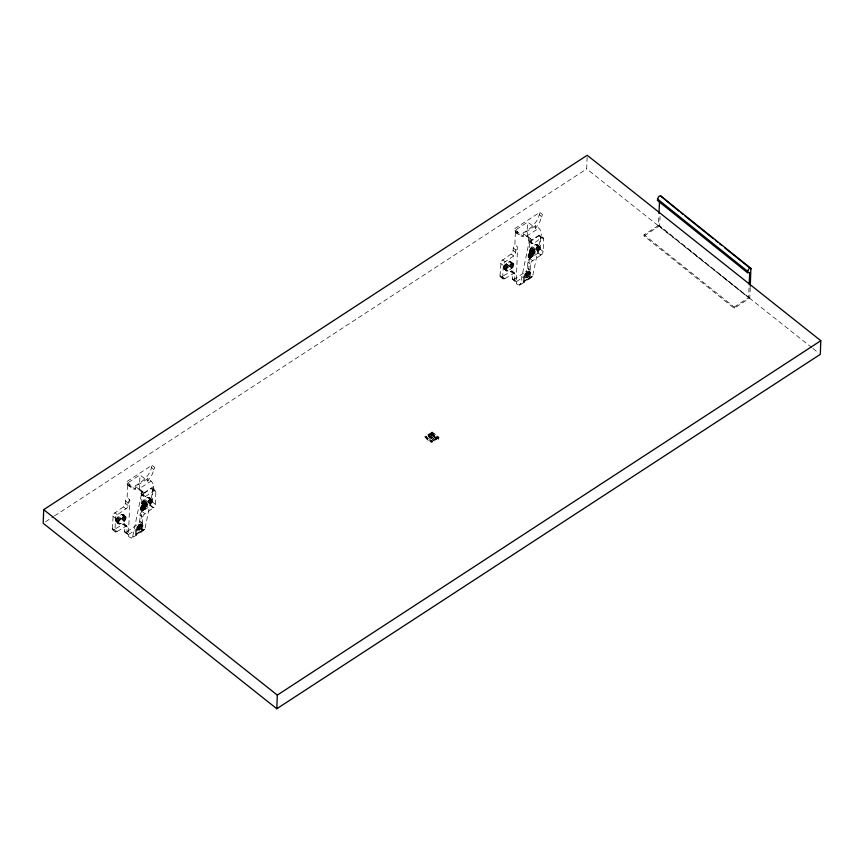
<?xml version="1.0" encoding="UTF-8"?>
<svg xmlns="http://www.w3.org/2000/svg" width="864" height="864" viewBox="0 0 864 864"><rect width="100%" height="100%" fill="white"/><g stroke="black" fill="none" stroke-linecap="round" stroke-linejoin="round"><path stroke-width="0.65" stroke-dasharray="4.32 3.24" d="M112.234 528.649L113.324 514.112L123.919 506.444L125.118 504.641L125.593 500.245L127.127 497.686L127.667 482.976L139.979 474.908L147.798 481.118L152.204 474.455L154.667 467.348L151.999 465.232L126.554 481.766L128.218 485.482L133.186 489.024L135.486 489.186L135.583 486.529L147.895 478.516L151.092 481.054A5.076 2.462 56.9 0 1 153.684 486.475L144.752 529.729L131.533 538.326L128.639 536.533L128.52 534.568L124.621 532.062L124.124 523.692L113.584 529.88L112.277 529.178L112.234 528.649L116.5 531.878L126.792 525.809L127.116 533.758L128.531 534.406L129.794 499.802L127.127 497.686M129.794 499.802L128.477 501.703L127.051 508.032L117.374 514.685L115.668 516.888L114.901 530.766L115.409 531.986L116.5 531.878M155.347 490.558C151.621 490.126 142.247 502.427 143.554 492.966C136.361 486.929 142.16 489.694 141.307 494.532C145.994 494.089 152.636 483.354 155.855 491.778L155.39 504.36L154.364 506.93L153.641 507.665L150.973 505.548L141.512 511.78L140.098 514.264L139.698 521.694L138.748 523.649L125.852 532.451M139.439 489.661L139.979 474.908M140.778 526.316L141.858 526.824L141.35 528.433L138.24 530.82L138.424 528.649L142.15 524.48L143.294 515.041L153.641 507.665M147.798 481.118L147.895 478.516M153.144 507.978L150.476 505.861L152.723 502.243L152.68 488.441M432.011 432.022L439.106 437.638L432.572 432.605L431.449 432.562L432.14 432.108M500.008 275.789L501.088 261.252L511.682 253.595L512.892 251.78L513.367 247.396L514.901 244.825L515.441 230.126L527.742 222.048L535.561 228.258L539.978 221.594L542.43 214.488L539.762 212.371L514.328 228.906L515.992 232.621L520.949 236.164L523.26 236.336L523.357 233.68L535.658 225.655L538.855 228.193A5.076 2.462 56.9 0 1 541.447 233.626L532.516 276.869L519.307 285.466L516.413 283.673L516.283 281.707L512.384 279.202L511.888 270.842L501.347 277.031L500.051 276.329L500.008 275.789L504.014 279.148L514.555 272.959L514.879 280.908L516.294 281.556L517.558 246.942L514.901 244.825M502.675 277.906L503.431 264.038L505.138 261.824L514.825 255.182L516.24 248.843L517.558 246.942M532.516 276.869L531.922 276.491L531.608 277.441L529.837 276.782L528.714 275.648L528.595 273.683L525.928 271.566L527.461 268.844L527.861 261.403L529.286 258.93L538.736 252.688L541.404 254.804L542.128 254.081L543.164 251.5L543.618 238.928C540.41 230.494 533.768 241.24 529.07 241.682C529.934 236.844 524.135 234.079 531.328 240.106C530.01 249.577 539.384 237.276 543.121 237.697M527.202 236.801L527.742 222.048M525.928 271.415L528.714 273.434L530.129 270.961L530.528 263.52L531.479 261.576L541.404 254.804M535.561 228.258L535.658 225.655M540.907 255.128L538.24 253.012L540.497 249.383L540.454 235.58M811.847 347.63L586.699 168.89L587.196 155.261M750.233 287.507L749.758 298.102L734.184 308.254L644.058 235.948L644.112 234.803L658.444 225.461L658.919 214.823M749.758 298.102L659.632 225.785L660.053 216.518M734.184 308.254L734.227 307.109L644.112 234.803M734.227 307.109L748.559 297.767L749.045 287.129M135.454 535.075C135.151 530.971 136.685 524.545 141.631 524.059L142.106 525.668L140.303 531.9L131.846 537.376L131.533 538.326M136.49 535.118C135.94 531.166 137.981 525.301 142.506 524.891L142.97 526.489L141.34 531.943L140.465 531.122L135.616 534.287L136.49 535.118L135.616 534.287M140.195 509.047L142.322 504.587L144.72 502.718L146.308 502.934C146.718 505.969 143.824 509.749 140.724 509.911L140.195 509.047L141.599 510.743C144.698 510.581 147.593 506.801 147.182 503.755L145.951 502.61M141.07 509.879L143.197 505.418L145.595 503.55L147.182 503.755M523.217 282.215C522.914 278.111 524.459 271.685 529.394 271.21L529.87 272.808L528.077 279.05L519.61 284.515L519.307 285.466M524.254 282.258C523.714 278.316 525.755 272.441 530.269 272.03L530.744 273.64L529.114 279.094L528.239 278.262L523.379 281.426L524.254 282.258L523.379 281.426M527.969 256.198L530.086 251.737L532.494 249.869L534.082 250.074C534.492 253.12 531.587 256.889 528.487 257.062L527.969 256.198L529.362 257.893C532.462 257.72 535.356 253.94 534.956 250.906L533.714 249.761M528.844 257.029L530.96 252.569L533.358 250.7L534.956 250.906M141.415 507.514C145.616 511.564 146.75 497.632 141.415 507.514L142.29 508.345C146.491 512.384 147.625 498.463 142.29 508.345L146.135 505.84L145.26 505.008M525.733 276.944C529.945 280.984 531.079 267.052 525.733 276.944L529.578 274.439M529.178 254.664C533.39 258.703 534.524 244.771 529.178 254.664L530.053 255.496C534.265 259.535 535.399 245.603 530.053 255.496L533.898 252.99L533.023 252.158M115.733 520.625C116.564 516.726 122.958 511.412 125.885 516.769C126.781 521.262 118.843 527.191 115.949 521.586L115.733 520.625L118.908 523.962M118.4 522.742C118.876 519.664 123.034 516.056 125.885 516.769M115.949 521.586C118.832 522.482 124.783 517.752 122.936 514.382M141.88 503.572C142.614 499.457 149.116 494.381 152.032 499.716C152.928 504.209 145.001 510.149 142.106 504.533L141.88 503.572L145.897 506.93M152.032 499.716C149.288 499.144 143.186 503.485 145.055 506.92M142.106 504.533C144.979 505.429 150.93 500.699 149.083 497.329M503.507 267.775C503.852 264.967 508.864 260.14 511.164 262.213C511.693 265.367 504.846 271.577 503.507 267.775L507.524 271.134C524.934 260.096 502.07 263.682 507.524 271.134M529.654 250.722C530.377 246.596 536.89 241.531 539.806 246.856C540.886 251.834 531.328 257.634 529.654 250.722L532.829 254.059M532.321 252.839C532.796 249.782 536.987 246.272 539.806 246.856M530.161 251.942C533.045 251.662 538.682 248.022 536.846 244.48M128.218 485.482L130.518 486.907L132.818 487.069C141.847 482.652 150.444 475.762 151.999 465.232M515.992 232.621L518.281 234.047L520.592 234.22C529.621 229.792 538.218 222.912 539.762 212.371M139.482 530.507L140.292 526.576M523.357 233.68L526.554 236.218A5.076 2.462 56.9 0 1 529.146 241.65L520.214 284.893L519.61 284.515M531.576 256.208L532.386 252.277L530.896 250.927M527.256 277.657L528.066 273.726M144.752 529.729L144.148 529.351L143.845 530.302L142.074 529.632L140.951 528.509L140.821 526.543L142.096 491.778L143.057 491.735L143.554 492.966M45.457 521.813L53.374 516.661M54.497 515.916L586.699 168.89M135.583 486.529L138.791 489.078L151.092 481.054M526.554 236.218L538.855 228.193M153.695 486.486L141.383 494.51L132.451 537.754L131.846 537.376M529.157 241.661L541.458 233.636M513.626 279.59L525.928 271.566M128.52 534.568L140.821 526.543L138.164 524.264M516.283 281.707L528.595 273.683C524.902 269.212 523.055 283.662 528.703 273.607L529.87 238.918L530.82 238.885L531.328 240.106M137.97 529.794L141.815 527.288M140.746 531.576L144.148 529.351M528.509 278.716L531.922 276.491M644.058 235.948L659.632 225.785M425.671 437.098L427.972 439.906M431.568 441.785L428.663 440.435M436.882 439.096L429.905 433.555L437.044 438.199M430.726 434.052C454.648 450.565 414.083 420.217 437.065 438.188M430.704 434.063L432.886 435.78M812.905 348.462L818.186 352.663M539.287 214.78L541.955 216.896M540.961 236.812L543.618 238.928M539.114 235.818L541.782 237.935M528.152 236.768L530.82 238.885M536.468 244.382L539.978 247.277M536.004 244.458L538.672 246.575M537.354 245.7L540.022 247.817M535.518 244.706L538.175 246.823M537.268 246.326L539.935 248.443M530.41 241.456L533.077 243.572M540.497 249.383L543.164 251.5M537.052 246.985L539.719 249.102M528.574 240.462L531.23 242.579M515.441 230.126L523.26 236.336M536.728 247.655L539.395 249.772M529.07 241.682L531.738 243.799M514.836 230.72L518.659 234.738M536.317 248.27L538.985 250.387M535.853 248.8L538.51 250.916M532.548 246.64L535.216 248.756M535.345 249.199L538.013 251.316M531.662 247.212L534.33 249.329M531.166 247.612L533.822 249.728M530.69 248.141L533.358 250.258M530.28 248.756L532.948 250.873M529.956 249.426L532.624 251.543M529.74 250.096L532.408 252.212M531.5 251.716L534.168 253.832M531.004 251.964L533.671 254.081M529.697 251.262L532.364 253.379M529.87 251.672L533.207 254.156M529.783 258.53L532.451 260.647M513.281 248.022L515.948 250.139M513.184 250.495L515.851 252.612M527.774 262.03L530.442 264.146M511.186 253.994L513.853 256.111M527.548 268.218L530.215 270.335M510.311 261.436L513.659 263.909M511.164 262.213L513.832 264.33M509.857 261.511L512.525 263.628M511.207 262.753L513.875 264.87M509.36 261.76L512.028 263.876M511.121 263.369L513.788 265.486M510.905 264.038L513.572 266.155M510.581 264.708L513.248 266.825M510.17 265.324L512.838 267.44M502.47 259.708L505.138 261.824M509.695 265.853L512.363 267.97M506.401 263.682L509.069 265.799M506.282 263.758L508.95 265.874M509.198 266.252L511.866 268.369M505.516 264.265L508.183 266.382M505.008 264.665L507.676 266.782M511.888 270.842L514.555 272.959M504.544 265.194L507.2 267.311M512.395 272.063L515.063 274.18M504.122 265.81L506.79 267.926M500.472 263.207L503.129 265.324M510.559 271.069L513.227 273.186M503.798 266.479L506.466 268.596M503.593 267.149L506.261 269.266M505.354 268.769L508.01 270.886M503.55 268.315L507.06 271.21M503.723 268.726L506.671 271.112M512.168 278.251L516.294 281.556M512.676 279.472L515.344 281.588M502.092 276.588L504.76 278.705M501.595 276.912L504.263 279.029M500.515 277.009L503.172 279.126M151.513 467.64L154.181 469.757M153.187 489.661L155.855 491.778M151.351 488.668L154.019 490.784M140.389 489.618L143.057 491.735M148.694 497.232L152.204 500.126M148.241 497.308L152.248 500.666M147.744 497.556L150.412 499.673M149.494 499.176L152.161 501.293M152.723 502.243L155.39 504.36M142.646 494.305L145.303 496.422M149.288 499.846L151.956 501.962M127.667 482.976L135.486 489.186M140.8 493.312L143.467 495.428M143.975 496.649L141.307 494.532A5.076 2.462 56.9 0 0 138.791 489.067M148.964 500.504L151.632 502.621M127.073 483.581L130.885 487.598M148.554 501.12L151.222 503.237M148.079 501.649L150.746 503.766M144.785 499.489L147.442 501.606M147.582 502.049L150.25 504.166M143.899 500.062L146.556 502.178M143.392 500.472L146.059 502.589M142.916 500.99L145.584 503.107M142.506 501.617L145.174 503.734M142.182 502.276L144.85 504.392M141.977 502.945L144.634 505.062M143.726 504.565L146.394 506.682M141.934 504.112L145.444 507.017M142.02 511.38L144.677 513.497M125.507 500.872L128.174 502.988M140.011 514.879L142.679 516.996M125.42 503.345L128.088 505.462M123.412 506.844L126.079 508.961M139.784 521.078L142.452 523.195M122.548 514.285L125.215 516.402M123.39 515.063L126.058 517.18M122.094 514.361L124.762 516.478M123.433 515.603L126.101 517.72M121.597 514.609L124.265 516.726M123.347 516.229L126.014 518.346M123.142 516.899L125.798 519.016M122.818 517.558L125.485 519.674M122.407 518.173L125.075 520.29M114.707 512.568L117.374 514.685M121.932 518.702L124.6 520.819M118.627 516.542L121.295 518.659L118.519 516.618M121.435 519.102L124.092 521.219M117.742 517.115L120.409 519.232M117.245 517.514L119.912 519.631M116.77 518.044L119.437 520.16M124.124 523.692L126.792 525.809M124.632 524.912L127.3 527.029M116.359 518.659L119.027 520.776M122.785 523.919L125.453 526.036M112.698 516.067L115.366 518.184M116.035 519.329L118.703 521.446M115.819 519.998L118.487 522.115M117.58 521.618L120.247 523.735M117.083 521.867L119.75 523.984M115.776 521.165L118.444 523.282M116.629 521.942L119.297 524.059M124.405 531.101L128.531 534.406M124.902 532.321L127.57 534.438M114.329 529.438L116.996 531.554M112.741 529.87L115.409 531.986M658.444 225.461L748.559 297.767M533.174 249.685L534.049 250.517M534.244 250.625L535.118 251.456M534.19 251.359L535.064 252.191M532.494 249.869L533.358 250.7M531.716 250.29L534.805 253.066M533.066 251.694L533.941 252.515M533.466 253.195L534.341 254.027M532.85 254.167L533.725 254.988M530.086 251.737L530.96 252.569M532.116 255.085L532.991 255.917M529.351 252.655L530.226 253.487M528.736 253.627L529.61 254.459M530.701 255.377L532.192 256.716M530.496 256.522L531.371 257.353M528.282 254.578L530.334 256.511M528.023 255.463L528.898 256.284M529.718 256.954L530.593 257.774M529.038 257.137L529.913 257.958M528.131 256.738L529.362 257.893M529.394 271.21L530.636 272.354M528.854 271.134L529.729 271.966M529.924 272.074L530.798 272.905M529.87 272.808L530.744 273.64M528.174 271.318L529.049 272.149M527.396 271.739L529.524 273.618M526.576 272.376L527.45 273.208M525.766 273.186L526.64 274.018M525.031 274.104L525.906 274.936M528.239 278.262L529.114 279.094M524.416 275.076L525.29 275.908M523.962 276.026L526.014 277.96M523.703 276.912L524.578 277.733M145.4 502.546L146.275 503.366M146.47 503.474L147.344 504.306M146.416 504.22L147.29 505.04M144.72 502.718L145.595 503.55M143.942 503.15L147.031 505.915M145.292 504.544L146.167 505.375M145.703 506.045L146.578 506.876M143.122 503.788L144.612 505.127L143.802 509.058L142.927 508.226M145.087 507.017L145.962 507.848M142.322 504.587L143.197 505.418M144.353 507.935L145.228 508.766M141.588 505.505L142.463 506.336M143.543 508.745L144.418 509.576M140.972 506.477L141.847 507.308M142.733 509.382L143.597 510.214M140.508 507.438L142.56 509.371M140.249 508.313L141.124 509.144M141.944 509.803L142.819 510.635M141.264 509.987L142.139 510.818M140.357 509.598L141.599 510.743M141.631 524.059L142.862 525.204M141.08 523.994L141.955 524.815M142.15 524.923L143.024 525.755M140.4 524.167L141.275 524.999M142.106 525.668L142.97 526.489M139.622 524.599L141.761 526.478M138.802 525.236L139.676 526.057M138.002 526.036L138.877 526.867M137.268 526.954L138.143 527.785M140.465 531.122L141.34 531.943M136.652 527.926L137.527 528.757M136.199 528.887L138.24 530.82M135.929 529.762L136.804 530.593M516.985 231.023L517.504 232.837M129.222 483.883L129.74 485.698M432.313 441.212L425.725 436.104L432.832 441.731L431.503 440.359L432.313 441.212M137.095 528.962C141.296 533.012 142.43 519.08 137.095 528.962M433.814 440.359L432.259 439.668L434.344 440.932L427.097 435.197L433.814 440.359M424.915 436.817C427.82 442.076 439.7 446.234 424.915 436.817M427.907 434.862L435.283 440.132L428.684 434.354L430.758 436.331L427.907 434.862M429.548 433.793L428.836 434.257L429.991 434.29L435.877 438.955L435.272 439.355L435.812 439.787L436.525 439.322L429.548 433.793M431.19 432.724L438.167 438.253L431.19 432.724M431.244 436.752L434.711 439.787L431.244 436.752"/><path stroke-width="1.3" d="M43.697 509.663L43.2 523.292L276.804 708.739L820.303 354.337L820.8 340.708L587.196 155.261L43.697 509.663L277.301 695.11L276.804 708.739M750.287 286.189L750.87 268.337L660.755 196.02L659.729 195.966A2.441 1.199 -51.2 0 0 658.39 196.992L657.385 200.383L747.5 272.7L749.704 272.506L749.164 284.472M658.984 213.484L659.524 201.517M747.5 272.7L748.505 269.309A2.441 1.199 -51.2 0 1 749.844 268.272L750.87 268.337M277.301 695.11L820.8 340.708M678.769 210.967L660.755 196.02M680.864 212.652L682.96 214.326M685.055 216.011L713.351 238.712M715.446 240.397L717.541 242.071M719.636 243.756L721.732 245.441M724.874 247.957L751.075 268.985M657.45 198.958L747.565 271.264"/></g></svg>
